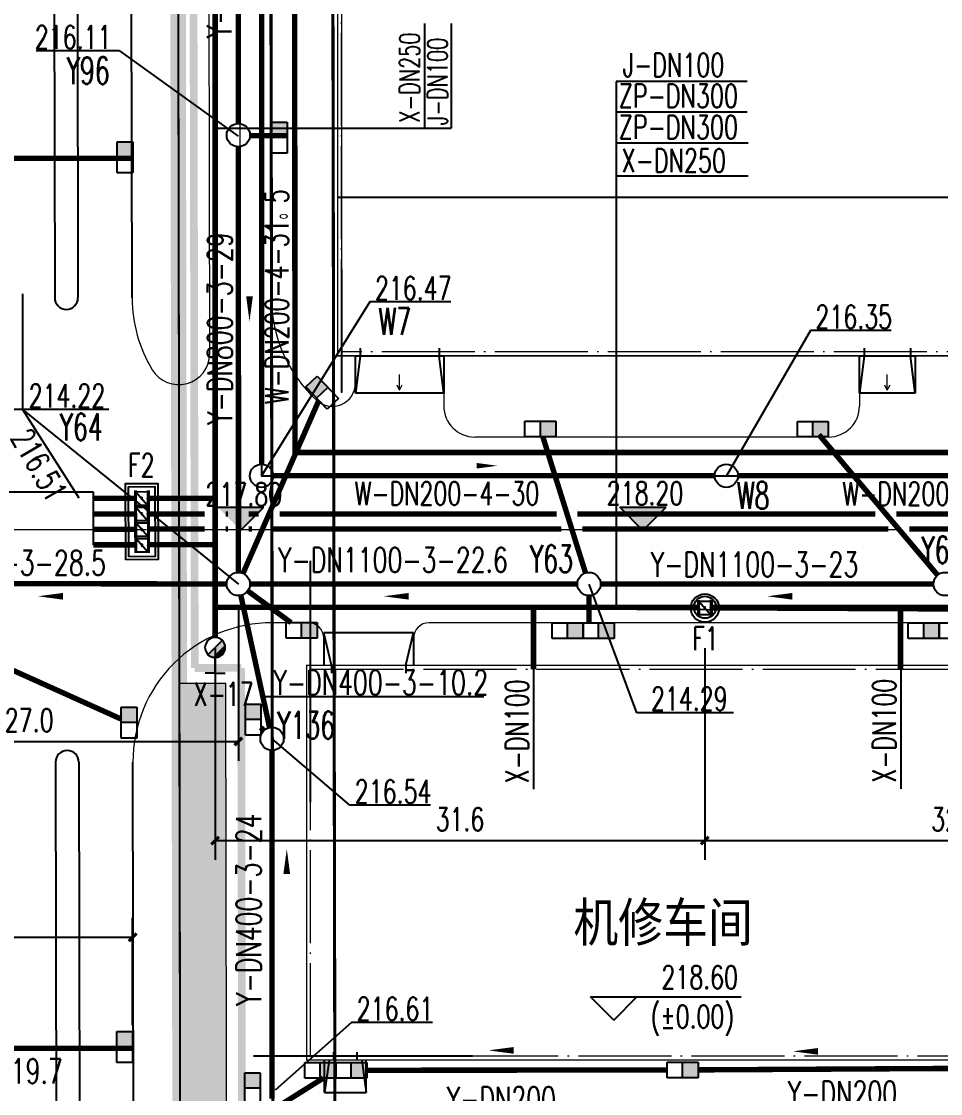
# Model space of a CAD drawing. Header units: metres. Extents: x 497246 to 997717, y 2998582 to 5998198.
# Drawn here: x 497551.8 to 497611.1, y 2999029.9 to 2999099.2 of the extents above; entities that cross this region are included whole.
import ezdxf
from ezdxf.enums import TextEntityAlignment as Align

# ---------------------------------------------------------------- set-up
doc = ezdxf.new("R2010")
doc.units = ezdxf.units.M
doc.header["$LTSCALE"] = 1000
for name, pattern in [('ACAD_ISO05W100', [34, 24, -3, 0.5, -3, 0.5, -3]), ('CENTER', [2, 1.25, -0.25, 0.25, -0.25]), ('DASH', [0.35, 0.25, -0.1]), ('DASHED', [19.05, 12.7, -6.35]), ('DOTE', [2.42, 2, -0.2, 0.02, -0.2]), ('PHANTOM2', [31.75, 15.875, -3.175, 3.175, -3.175, 3.175, -3.175]), ('ZQWS-轴网线', [4448, 2540, -636, 636, -636])]:
    doc.linetypes.add(name, pattern=pattern)
doc.layers.get('0').update_dxf_attribs({"linetype": 'CONTINUOUS'})
doc.layers.get('Defpoints').update_dxf_attribs({"linetype": 'CONTINUOUS'})
for name, color, linetype in [('00侧分带', 3, 'CONTINUOUS'), ('DIM_ELEV', 3, 'CONTINUOUS'), ('DOTE', 1, 'CENTER'), ('EQUIP_消火栓', 7, 'CONTINUOUS'), ('PIPE-喷淋', 6, 'CONTINUOUS'), ('PIPE-污水', 2, 'CONTINUOUS'), ('PIPE-消防', 1, 'CONTINUOUS'), ('PIPE-给水', 3, 'CONTINUOUS'), ('PIPE-雨水', 4, 'CONTINUOUS'), ('PUB_TEXT', 7, 'CONTINUOUS'), ('RD-侧石线', 5, 'CONTINUOUS'), ('RD-红线', 7, 'CONTINUOUS'), ('TEXT_污水', 7, 'CONTINUOUS'), ('TEXT_雨水', 7, 'CONTINUOUS'), ('TWT_DIM', 3, 'CONTINUOUS'), ('TWT_雨水口', 4, 'CONTINUOUS'), ('VALVE_喷淋', 7, 'CONTINUOUS'), ('VALVE_消防', 40, 'CONTINUOUS'), ('WELL_污水', 2, 'CONTINUOUS'), ('WELL_雨水', 4, 'CONTINUOUS'), ('围墙', 6, 'FENCELINE2'), ('图例层', 7, 'CONTINUOUS'), ('建筑', 7, 'CONTINUOUS'), ('建筑门坡散水', 9, 'CONTINUOUS'), ('挡墙护坡', 5, 'CONTINUOUS'), ('文字', 255, 'CONTINUOUS'), ('污水标注', 211, 'CONTINUOUS'), ('用地边界', 7, 'CONTINUOUS'), ('红线', 1, 'PHANTOM2'), ('雨水标注', 100, 'CONTINUOUS')]:
    doc.layers.add(name, color=color, linetype=linetype)
for name, color, linetype, lineweight in [('常规模型', 2, 'CONTINUOUS', 18), ('道路', 4, 'CONTINUOUS', 15), ('道路中线', 1, 'DOTE', 13)]:
    doc.layers.add(name, color=color, linetype=linetype, lineweight=lineweight)
doc.layers.add('建筑轴线', color=1, linetype='DOTE', lineweight=15, plot=False)
doc.styles.add('_TCH_DIM', font='SIMPLEX', dxfattribs={"bigfont": 'GBCBIG'})
doc.styles.add('_TCH_DIM_T3', font='SIMPLEX', dxfattribs={"width": 0.705882, "bigfont": 'GBCBIG'})
doc.styles.add('_TWT_WELL', font='SIMPLEX', dxfattribs={"width": 0.8, "height": 3.5, "bigfont": 'HZTXT'})
doc.styles.add('HZTXT', font='txt', dxfattribs={"width": 0.7, "bigfont": 'HZTXT'})
doc.styles.get("Standard").update_dxf_attribs({"font": 'rs.shx', "bigfont": 'hztxt.shx'})
doc.styles.add('TG_LINETYPE', font='SIMPLEX', dxfattribs={"width": 0.8, "height": 3, "bigfont": 'HZTXT'})
doc.styles.add('亨利项目总图布置_2022_8_8_t3--03$0$亨利项目总图布置_2022_8_8_t3--02$0$CEC', font='ARIALN.TTF')
doc.linetypes.add('FENCELINE2', pattern='A,6.35,-2.54,[132,ltypeshp.shx,S=2.54,R=0,X=-2.54,Y=0],-2.54,25.4', length=36.83)
doc.linetypes.add('TG_J', pattern='A,2,-0.3,["J",TG_LINETYPE,S=0.1,R=0,X=-0.23,Y=-0.15],0', length=2.3)
doc.linetypes.add('TG_W', pattern='A,2,-0.3,["W",TG_LINETYPE,S=0.1,R=0,X=-0.23,Y=-0.15],0', length=2.3)
doc.linetypes.add('TG_X', pattern='A,3,-0.3,["X",TG_LINETYPE,S=0.1,R=0,X=-0.23,Y=-0.15],0', length=3.3)
doc.linetypes.add('TG_Y', pattern='A,2,-0.3,["Y",TG_LINETYPE,S=0.1,R=0,X=-0.23,Y=-0.15],0', length=2.3)
doc.linetypes.add('TG_ZP', pattern='A,3,-0.6,["ZP",TG_LINETYPE,S=0.1,R=0,X=-0.6,Y=-0.2],0', length=3.6)
doc.dimstyles.new('_TWT_ARCH&&1', dxfattribs={"dimtxt": 1.4875, "dimasz": 0.5, "dimexe": 1.25, "dimexo": 1.5, "dimgap": 0.63125, "dimtad": 1, "dimdec": 1, "dimzin": 0, "dimdsep": 46, "dimtxsty": '_TCH_DIM_T3', "dimblk": 'ARCHTICK', "dimcen": 0.09, "dimclrt": 7, "dimazin": 2, "dimtfac": 1, "dimtdec": 1, "dimtix": 1, "dimtmove": 2, "dimatfit": 3, "dimfxl": 1, "dimtolj": 1, "dimtzin": 0, "dimarcsym": 0})

# ---------------------------------------------------------------- blocks, each defined once
blk = doc.blocks.new('入门坡道 - 入门坡道-4732891-0_000平面图_118')
at = {"layer": '常规模型', "lineweight": 18}
for p, q in [((-1847, -2269), (-1847, 131)), ((-1847, 131), (-1547, 131)), ((-1547, 131), (-1847, -2269)), ((-1547, 131), (1453, 131)), ((1453, 131), (1753, 131)), ((1753, -2269), (1453, 131)), ((1753, 131), (1753, -2269)), ((1753, -2269), (-1847, -2269))]:
    blk.add_line(p, q, dxfattribs=at)
blk = doc.blocks.new('入门坡道 - 入门坡道 - 200-3_118')
at = {"layer": '常规模型'}
for q in [(-47, -1069), (-214, -1741), (127, -1728)]:
    blk.add_line((-47, -2069), q, dxfattribs=at)
blk.add_blockref('入门坡道 - 入门坡道-4732891-0_000平面图_118', (0, 0), dxfattribs=at)
blk = doc.blocks.new('入门坡道 - 入门坡道-4591076-0_000平面图_118')
at = {"layer": '常规模型', "lineweight": 18}
for p, q in [((-2897, -2269), (-2897, 131)), ((-2897, 131), (-2597, 131)), ((-2597, 131), (-2897, -2269)), ((-2597, 131), (2503, 131)), ((2503, 131), (2803, 131)), ((2803, -2269), (2503, 131)), ((2803, 131), (2803, -2269)), ((2803, -2269), (-2897, -2269))]:
    blk.add_line(p, q, dxfattribs=at)
blk = doc.blocks.new('入门坡道 - 入门坡道 - 200-1_118')
at = {"layer": '常规模型'}
for q in [(-47, -1069), (-214, -1741), (127, -1728)]:
    blk.add_line((-47, -2069), q, dxfattribs=at)
blk.add_blockref('入门坡道 - 入门坡道-4591076-0_000平面图_118', (0, 0), dxfattribs=at)
blk = doc.blocks.new('$VALVE$00000316')
for p, q in [((-125, 72), (125, -72)), ((-125, 72), (-125, -72)), ((-125, 72), (125, 72)), ((125, 72), (125, -72)), ((-125, -72), (125, -72))]:
    blk.add_line(p, q)
at = {"const_width": 21.1}
blk.add_lwpolyline([(-11, 0, 1), (11, 0, 1)], format="xyb", close=True, dxfattribs=at)
for p in [(-125, 0), (125, 0)]:
    blk.add_point(p)
at = {"color": 7, "flags": 9}
for tag in ['XSIZE', 'YSIZE']:
    blk.add_attdef(tag, (0, 0), '', height=0.5, dxfattribs=at)
blk = doc.blocks.new('_ArchTick')
at = {"color": 0, "linetype": 'ByBlock', "const_width": 0.4}
blk.add_lwpolyline([(-0.5, -0.5), (0.5, 0.5)], dxfattribs=at)
blk = doc.blocks.new('*D279')
at = {"layer": 'Defpoints', "color": 0, "transparency": 16777216}
for p in [(497558.94, 2999040.01), (497524.92, 2999032.9), (497558.927, 2999032.837)]:
    blk.add_point(p, dxfattribs=at)
at = {"layer": 'TWT_DIM', "color": 0, "lineweight": -2, "transparency": 16777216}
for p, q in [((497524.923, 2999034.4), (497524.936, 2999041.322)), ((497558.93, 2999034.337), (497558.942, 2999041.26)), ((497524.933, 2999040.072), (497558.94, 2999040.01))]:
    blk.add_line(p, q, dxfattribs=at)
at = {"layer": 'TWT_DIM', "color": 0, "lineweight": -2, "transparency": 16777216, "xscale": 0.5, "yscale": 0.5, "zscale": 0.5}
for p, rotation in [((497524.933, 2999040.072), 179.8951502973487), ((497558.94, 2999040.01), 359.8951502973487)]:
    blk.add_blockref('_ArchTick', p, dxfattribs=dict(at, rotation=rotation))
at = {"layer": 'TWT_DIM', "color": 7, "transparency": 16777216, "insert": (497541.939, 2999041.416), "char_height": 1.4875, "attachment_point": 5, "rotation": 359.89515, "style": '_TCH_DIM_T3'}
blk.add_mtext('\\A1;34.0', dxfattribs=at)
blk = doc.blocks.new('*D464')
at = {"layer": 'Defpoints', "color": 0, "transparency": 16777216}
for p in [(497595.895, 2999060.198), (497628.284, 2999060.198), (497628.284, 2999046.262)]:
    blk.add_point(p, dxfattribs=at)
at = {"layer": 'TWT_DIM', "color": 0, "lineweight": -2, "transparency": 16777216}
for p, q in [((497595.895, 2999058.698), (497595.895, 2999045.012)), ((497628.284, 2999058.698), (497628.284, 2999045.012)), ((497595.895, 2999046.262), (497628.284, 2999046.262))]:
    blk.add_line(p, q, dxfattribs=at)
at = {"layer": 'TWT_DIM', "color": 0, "lineweight": -2, "transparency": 16777216, "xscale": 0.5, "yscale": 0.5, "zscale": 0.5, "rotation": 180}
blk.add_blockref('_ArchTick', (497595.895, 2999046.262), dxfattribs=at)
at = {"layer": 'TWT_DIM', "color": 0, "lineweight": -2, "transparency": 16777216, "xscale": 0.5, "yscale": 0.5, "zscale": 0.5}
blk.add_blockref('_ArchTick', (497628.284, 2999046.262), dxfattribs=at)
at = {"layer": 'TWT_DIM', "color": 7, "transparency": 16777216, "insert": (497612.09, 2999047.637), "char_height": 1.4875, "attachment_point": 5, "style": '_TCH_DIM_T3'}
blk.add_mtext('\\A1;32.4', dxfattribs=at)
blk = doc.blocks.new('*D465')
at = {"layer": 'Defpoints', "color": 0, "transparency": 16777216}
for p in [(497564.27, 2999060.198), (497595.895, 2999060.198), (497595.895, 2999046.262)]:
    blk.add_point(p, dxfattribs=at)
at = {"layer": 'TWT_DIM', "color": 0, "lineweight": -2, "transparency": 16777216}
for p, q in [((497564.27, 2999058.698), (497564.27, 2999045.012)), ((497595.895, 2999058.698), (497595.895, 2999045.012)), ((497564.27, 2999046.262), (497595.895, 2999046.262))]:
    blk.add_line(p, q, dxfattribs=at)
at = {"layer": 'TWT_DIM', "color": 0, "lineweight": -2, "transparency": 16777216, "xscale": 0.5, "yscale": 0.5, "zscale": 0.5, "rotation": 180}
blk.add_blockref('_ArchTick', (497564.27, 2999046.262), dxfattribs=at)
at = {"layer": 'TWT_DIM', "color": 0, "lineweight": -2, "transparency": 16777216, "xscale": 0.5, "yscale": 0.5, "zscale": 0.5}
blk.add_blockref('_ArchTick', (497595.895, 2999046.262), dxfattribs=at)
at = {"layer": 'TWT_DIM', "color": 7, "transparency": 16777216, "insert": (497580.083, 2999047.637), "char_height": 1.4875, "attachment_point": 5, "style": '_TCH_DIM_T3'}
blk.add_mtext('\\A1;31.6', dxfattribs=at)
blk = doc.blocks.new('*D500')
at = {"layer": 'Defpoints', "color": 0, "transparency": 16777216}
for p in [(497538.743, 2999062.878), (497565.77, 2999062.878), (497565.77, 2999052.664)]:
    blk.add_point(p, dxfattribs=at)
at = {"layer": 'TWT_DIM', "color": 0, "lineweight": -2, "transparency": 16777216}
for p, q in [((497538.743, 2999061.378), (497538.743, 2999051.414)), ((497565.77, 2999061.378), (497565.77, 2999051.414)), ((497538.743, 2999052.664), (497565.77, 2999052.664))]:
    blk.add_line(p, q, dxfattribs=at)
at = {"layer": 'TWT_DIM', "color": 0, "lineweight": -2, "transparency": 16777216, "xscale": 0.5, "yscale": 0.5, "zscale": 0.5, "rotation": 180}
blk.add_blockref('_ArchTick', (497538.743, 2999052.664), dxfattribs=at)
at = {"layer": 'TWT_DIM', "color": 0, "lineweight": -2, "transparency": 16777216, "xscale": 0.5, "yscale": 0.5, "zscale": 0.5}
blk.add_blockref('_ArchTick', (497565.77, 2999052.664), dxfattribs=at)
at = {"layer": 'TWT_DIM', "color": 7, "transparency": 16777216, "insert": (497552.257, 2999054.039), "char_height": 1.4875, "attachment_point": 5, "style": '_TCH_DIM_T3'}
blk.add_mtext('\\A1;27.0', dxfattribs=at)
blk = doc.blocks.new('$TwtSys$00000187')
blk.add_circle((0, 0), 0.5)
blk = doc.blocks.new('$TwtSys$00000424')
for p, q in [((-500, 250), (500, 250)), ((-500, -250), (-500, 250)), ((0, -250), (0, 250)), ((500, 250), (500, -250)), ((500, -250), (-500, -250))]:
    blk.add_line(p, q)
blk.add_solid([(0, 250), (500, 250), (0, -250), (500, -250)])
blk = doc.blocks.new('$TwtSys$00000385')
for p, q in [((0, 331), (-130, 331)), ((0, 331), (0, 131)), ((0, 331), (130, 331)), ((92, 92), (-92, -92))]:
    blk.add_line(p, q)
for start, end in [(135, 315), (315, 135)]:
    blk.add_arc((0, 0), 131, start, end)
at = {"color": 0}
for points in [[(-34, 127), (-127, 34), (34, 127), (-127, -34)], [(-93, 93), (-93, 93), (-34, 127), (-127, 34)], [(34, 127), (-127, -34), (93, 93), (-93, -93)]]:
    blk.add_solid(points, dxfattribs=at)
blk = doc.blocks.new('$TwtSys$00000425')
for p, q in [((-1000, -250), (-1000, 250)), ((-1000, 250), (0, 250)), ((-500, -250), (-500, 250)), ((0, 250), (1000, 250)), ((0, 250), (0, -250)), ((0, -250), (0, 250)), ((500, -250), (500, 250)), ((1000, 250), (1000, -250)), ((0, -250), (-1000, -250)), ((1000, -250), (0, -250))]:
    blk.add_line(p, q)
for points in [[(-500, 250), (0, 250), (-500, -250), (0, -250)], [(500, 250), (1000, 250), (500, -250), (1000, -250)]]:
    blk.add_solid(points)

msp = doc.modelspace()

# ---------------------------------------------------------------- hatches: boundary and pattern name
at = {"layer": 'DIM_ELEV'}
for points in [[(497565.923, 2999066.312), (497564.423, 2999067.812), (497567.423, 2999067.812)], [(497591.903, 2999066.3), (497590.403, 2999067.8), (497593.403, 2999067.8)]]:
    msp.add_hatch(color=0, dxfattribs=at).paths.add_polyline_path(points)
at = {"layer": 'PIPE-给水', "linetype": 'TG_J'}
for points in [[(497569.428, 2999071.333), (497569.253, 2999071.333), (497569.253, 2999071.158)], [(497569.428, 2999071.333), (497569.428, 2999071.158), (497569.253, 2999071.158)]]:
    msp.add_hatch(color=80, dxfattribs=at).paths.add_polyline_path(points)
at = {"layer": '挡墙护坡', "linetype": 'Continuous'}
h = msp.add_hatch(dxfattribs=at)
h.set_pattern_fill('ANSI33', color=256, style=0)
h.set_pattern_definition([(45, (-861.717, 0), (-2.2450640303, 2.2450640303), []), (45, (-859.472, 0), (-2.2450640303, 2.2450640303), [1.5875, -0.79375])])
edge = h.paths.add_edge_path()
edge.add_line((497928.516, 2998901.333), (497928.516, 2998904.333))
edge.add_line((497928.516, 2998904.333), (497677.906, 2998904.333))
edge.add_line((497677.906, 2998904.333), (497652.906, 2998907.833))
edge.add_line((497652.906, 2998907.833), (497585.758, 2998907.833))
edge.add_line((497585.758, 2998907.833), (497584.114, 2998907.908))
edge.add_line((497584.114, 2998907.908), (497583.086, 2998908.033))
edge.add_arc((497585.689, 2998924.833), 17, 179.99144, 261.19191, ccw=False)
edge.add_line((497568.689, 2998924.835), (497568.608, 2998970.517))
edge.add_line((497568.608, 2998970.517), (497565.063, 2998995.51))
edge.add_line((497565.063, 2998995.51), (497564.955, 2999056.413))
edge.add_line((497564.955, 2999056.413), (497561.955, 2999056.408))
edge.add_line((497561.955, 2999056.408), (497562.064, 2998995.296))
edge.add_line((497562.064, 2998995.296), (497565.608, 2998970.302))
edge.add_line((497565.608, 2998970.302), (497565.689, 2998924.833))
edge.add_arc((497585.689, 2998924.833), 20, 180.00007, 261.33693)
edge.add_line((497582.677, 2998905.061), (497583.864, 2998904.916))
edge.add_line((497583.864, 2998904.916), (497585.689, 2998904.833))
edge.add_line((497585.689, 2998904.833), (497652.697, 2998904.833))
edge.add_line((497652.697, 2998904.833), (497677.697, 2998901.333))
edge.add_line((497677.697, 2998901.333), (497928.516, 2998901.333))

# ---------------------------------------------------------------- linework, layer by layer
at = {"color": 0}
msp.add_line((497572.434, 2999083.16), (497572.434, 2999075.226), dxfattribs=at)
at = {"color": 0, "ltscale": 10}
for p, q in [((497570.434, 2999048.734), (497570.434, 2999064.334)), ((497581.629, 2999055.556), (497567.439, 2999055.556)), ((497580.891, 2999032.333), (497566.751, 2999032.333))]:
    msp.add_line(p, q, dxfattribs=at)
at = {"layer": '00侧分带', "ltscale": 100}
for p, q in [((497553.765, 2999162.654), (497553.91, 2999081.333)), ((497555.265, 2999162.657), (497555.41, 2999081.333)), ((497553.964, 2999051.333), (497554.064, 2998995.282)), ((497555.464, 2999051.333), (497555.564, 2998995.284))]:
    msp.add_line(p, q, dxfattribs=at)
for centre, start, end in [((497554.66, 2999081.333), 180, 360), ((497554.714, 2999051.333), 0, 180)]:
    msp.add_arc(centre, 0.75, start, end, dxfattribs=at)
at = {"layer": 'DIM_ELEV', "color": 0}
for p, q in [((497564.423, 2999067.812), (497567.423, 2999067.812)), ((497565.923, 2999066.312), (497567.423, 2999067.812)), ((497591.903, 2999066.3), (497590.403, 2999067.8)), ((497590.403, 2999067.8), (497593.403, 2999067.8)), ((497591.903, 2999066.3), (497593.403, 2999067.8))]:
    msp.add_line(p, q, dxfattribs=at)
at = {"layer": 'DOTE', "linetype": 'ZQWS-轴网线', "lineweight": 5}
msp.add_line((497572.434, 2999114.392), (497572.434, 2999075.192), dxfattribs=at)
at = {"layer": 'PIPE-喷淋', "color": 0, "linetype": 'TG_ZP', "ltscale": 0.003, "const_width": 0.35}
for points in [[(497556.405, 2999067.367), (497559.085, 2999067.366)], [(497559.985, 2999067.365), (497563.595, 2999067.365)], [(497564.945, 2999067.365), (497565.095, 2999067.365)], [(497566.445, 2999067.365), (497567.079, 2999067.365)], [(497568.429, 2999067.365), (497586.322, 2999067.365)], [(497587.672, 2999067.365), (497606.916, 2999067.365)], [(497608.266, 2999067.365), (497614.969, 2999067.365)], [(497556.404, 2999066.367), (497559.091, 2999066.366)], [(497559.991, 2999066.384), (497563.595, 2999066.384)], [(497564.945, 2999066.384), (497565.095, 2999066.384)], [(497566.445, 2999066.384), (497566.649, 2999066.384)], [(497567.999, 2999066.384), (497586.63, 2999066.384)], [(497587.98, 2999066.384), (497607.746, 2999066.384)], [(497609.096, 2999066.384), (497614.052, 2999066.384)]]:
    msp.add_lwpolyline(points, dxfattribs=at)
at = {"layer": 'PIPE-污水', "color": 0, "linetype": 'TG_W', "ltscale": 2.5, "const_width": 0.35}
msp.add_lwpolyline([(497567.27, 2999070.583), (497567.27, 2999100.583)], dxfattribs=at)
at = {"layer": 'PIPE-污水', "color": 0, "linetype": 'TG_W', "ltscale": 0.005, "const_width": 0.35}
for points in [[(497568.02, 2999069.833), (497596.536, 2999069.833)], [(497598.036, 2999069.833), (497626.036, 2999069.833)]]:
    msp.add_lwpolyline(points, dxfattribs=at)
at = {"layer": 'PIPE-消防', "color": 70, "linetype": 'ByBlock'}
for p, q in [((497590.178, 2999095.3), (497590.178, 2999061.312)), ((497598.636, 2999095.3), (497590.178, 2999095.3)), ((497598.636, 2999093.314), (497590.178, 2999093.314)), ((497564.27, 2999092.285), (497579.514, 2999092.285)), ((497556.41, 2999068.763), (497511.341, 2999068.763))]:
    msp.add_line(p, q, dxfattribs=at)
at = {"layer": 'PIPE-消防', "color": 70, "linetype": 'TG_X', "ltscale": 700}
for p, q in [((497584.83, 2999057.424), (497584.83, 2999049.573)), ((497608.546, 2999057.462), (497608.546, 2999049.611))]:
    msp.add_line(p, q, dxfattribs=at)
at = {"layer": 'PIPE-消防', "linetype": 'TG_X', "ltscale": 0.005, "const_width": 0.35}
for points in [[(497564.27, 2999068.365), (497564.27, 2999169.833)], [(497556.399, 2999068.367), (497559.079, 2999068.366)], [(497559.979, 2999068.365), (497564.27, 2999068.365)], [(497564.27, 2999065.384), (497564.27, 2999068.365)], [(497556.41, 2999065.367), (497559.096, 2999065.366)], [(497559.997, 2999065.384), (497564.27, 2999065.384)], [(497564.27, 2999061.335), (497564.27, 2999065.384)], [(497564.27, 2999059.389), (497564.27, 2999061.335)]]:
    msp.add_lwpolyline(points, dxfattribs=at)
at = {"layer": 'PIPE-消防', "linetype": 'TG_X', "ltscale": 0.004, "const_width": 0.35}
for points in [[(497564.27, 2999061.335), (497584.834, 2999061.329)], [(497584.834, 2999057.333), (497584.834, 2999061.329)], [(497584.834, 2999061.329), (497595.445, 2999061.326)], [(497596.345, 2999061.326), (497608.534, 2999061.323)], [(497608.534, 2999061.323), (497628.284, 2999061.317)], [(497608.534, 2999057.333), (497608.534, 2999061.323)]]:
    msp.add_lwpolyline(points, dxfattribs=at)
at = {"layer": 'PIPE-给水', "color": 70, "linetype": 'ByBlock'}
for p, q in [((497577.802, 2999099.054), (497577.802, 2999092.285)), ((497579.514, 2999099.054), (497579.514, 2999092.285)), ((497598.692, 2999091.329), (497590.178, 2999091.329)), ((497598.692, 2999089.182), (497590.178, 2999089.182))]:
    msp.add_line(p, q, dxfattribs=at)
at = {"layer": 'PIPE-给水', "color": 80, "linetype": 'TG_J', "ltscale": 0.004, "const_width": 0.35}
for points in [[(497569.428, 2999071.333), (497569.36, 2999170.833)], [(497569.428, 2999071.333), (497626.084, 2999071.333)]]:
    msp.add_lwpolyline(points, dxfattribs=at)
at = {"layer": 'PIPE-雨水', "color": 0, "linetype": 'TG_Y', "ltscale": 0.005, "const_width": 0.35}
for points in [[(497565.77, 2999092.583), (497565.781, 2999121.083)], [(497568.931, 2999091.797), (497566.519, 2999091.797)], [(497565.77, 2999063.587), (497565.77, 2999091.083)], [(497527.02, 2999090.333), (497558.894, 2999090.333)], [(497570.966, 2999074.698), (497566.071, 2999063.524)], [(497539.493, 2999062.877), (497565.02, 2999062.839)], [(497566.52, 2999062.837), (497587.667, 2999062.837)], [(497589.167, 2999062.837), (497610.667, 2999062.837)], [(497558.211, 2999054.108), (497539.427, 2999062.57)], [(497569.172, 2999060.34), (497566.375, 2999062.394)], [(497567.221, 2999053.569), (497567.416, 2999053.371)], [(497567.943, 2999052.087), (497567.943, 2999029.587)], [(497539.493, 2999032.837), (497558.997, 2999032.837)], [(497614.194, 2999031.553), (497595.458, 2999031.446)], [(497571.264, 2999030.92), (497568.579, 2999029.236)], [(497593.458, 2999031.439), (497574.061, 2999031.422)]]:
    msp.add_lwpolyline(points, dxfattribs=at)
at = {"layer": 'PIPE-雨水', "color": 70, "linetype": 'ByBlock'}
for points in [[(497566.495, 2999084.285, 0, 0, 0), (497566.489, 2999079.802, 0, 0.432, 0), (497566.491, 2999081.422, 0, 0, 0)], [(497557.304, 2999062.038, 0, 0, 0), (497552.821, 2999062.045, 0, 0.432, 0), (497554.441, 2999062.043, 0, 0, 0)], [(497579.638, 2999062.038, 0, 0, 0), (497575.155, 2999062.045, 0, 0.432, 0), (497576.775, 2999062.043, 0, 0, 0)], [(497604.412, 2999062.038, 0, 0, 0), (497599.929, 2999062.045, 0, 0.432, 0), (497601.549, 2999062.043, 0, 0, 0)], [(497568.891, 2999041.241, 0, 0, 0), (497568.898, 2999045.724, 0, 0.432, 0), (497568.895, 2999044.104, 0, 0, 0)], [(497586.408, 2999032.701, 0, 0, 0), (497581.925, 2999032.708, 0, 0.432, 0), (497583.545, 2999032.705, 0, 0, 0)], [(497606.073, 2999032.639, 0, 0, 0), (497601.59, 2999032.645, 0, 0.432, 0), (497603.21, 2999032.643, 0, 0, 0)]]:
    msp.add_lwpolyline(points, format="xyseb", dxfattribs=at)
at = {"layer": 'PIPE-雨水', "color": 0, "linetype": 'TG_Y', "ltscale": 0.004, "const_width": 0.35}
msp.add_lwpolyline([(497610.933, 2999063.41), (497603.264, 2999072.487)], dxfattribs=at)
at = {"layer": 'PIPE-雨水', "color": 0, "linetype": 'TG_Y', "ltscale": 0.0025, "const_width": 0.35}
for points in [[(497588.193, 2999063.553), (497585.432, 2999072.356)], [(497565.929, 2999062.105), (497567.784, 2999053.57)]]:
    msp.add_lwpolyline(points, dxfattribs=at)
at = {"layer": 'PIPE-雨水', "color": 0, "linetype": 'TG_W', "ltscale": 2.5, "const_width": 0.35}
msp.add_lwpolyline([(497588.417, 2999060.337), (497588.417, 2999062.087)], dxfattribs=at)
at = {"layer": 'RD-侧石线', "color": 5, "ltscale": 0.1}
for p, q in [((497558.91, 2999081.317), (497558.839, 2999121.333)), ((497559.064, 2998995.291), (497558.964, 2999051.321))]:
    msp.add_line(p, q, dxfattribs=at)
at = {"layer": 'RD-红线', "ltscale": 0.1}
for points in [[(497559.218, 2999232.918, -0.017235), (497561.765, 2999162.668), (497561.924, 2999073.92)], [(497559.218, 2999232.918, -0.017235), (497561.765, 2999162.668), (497562.064, 2998995.296), (497565.608, 2998970.302), (497565.689, 2998924.833, 0.37059), (497582.677, 2998905.061)], [(497561.934, 2999067.92), (497562.064, 2998995.296), (497565.608, 2998970.302), (497565.689, 2998924.833, 0.37059), (497582.677, 2998905.061)]]:
    msp.add_lwpolyline(points, format="xyb", dxfattribs=at)
at = {"layer": 'VALVE_喷淋', "linetype": 'Continuous'}
for p, q in [((497559.077, 2999068.869), (497559.081, 2999067.869)), ((497559.152, 2999068.869), (497559.156, 2999067.869)), ((497559.902, 2999068.872), (497559.906, 2999067.872)), ((497559.978, 2999068.872), (497559.981, 2999067.872)), ((497559.083, 2999067.869), (497559.086, 2999066.869)), ((497559.158, 2999067.869), (497559.162, 2999066.869)), ((497559.908, 2999067.872), (497559.912, 2999066.872)), ((497559.983, 2999067.872), (497559.987, 2999066.872)), ((497559.089, 2999066.85), (497559.092, 2999065.85)), ((497559.164, 2999066.851), (497559.167, 2999065.851)), ((497559.914, 2999066.853), (497559.917, 2999065.853)), ((497559.989, 2999066.853), (497559.993, 2999065.853)), ((497559.095, 2999065.85), (497559.098, 2999064.85)), ((497559.17, 2999065.851), (497559.173, 2999064.851)), ((497559.92, 2999065.853), (497559.923, 2999064.853)), ((497559.995, 2999065.853), (497559.998, 2999064.853)), ((497595.442, 2999061.802), (497595.448, 2999060.802)), ((497595.442, 2999061.802), (497595.448, 2999060.802)), ((497595.517, 2999061.802), (497595.523, 2999060.802)), ((497595.517, 2999061.802), (497595.523, 2999060.802)), ((497596.267, 2999061.807), (497596.273, 2999060.807)), ((497596.267, 2999061.807), (497596.273, 2999060.807)), ((497596.342, 2999061.807), (497596.348, 2999060.807)), ((497596.342, 2999061.807), (497596.348, 2999060.807))]:
    msp.add_line(p, q, dxfattribs=at)
for centre, radius in [((497595.905, 2999061.281), 0.913), ((497595.905, 2999061.281), 0.913), ((497595.907, 2999061.338), 0.713), ((497595.907, 2999061.338), 0.713)]:
    msp.add_circle(centre, radius, dxfattribs=at)
at = {"layer": 'VALVE_消防', "linetype": 'Continuous'}
for points in [[(497558.494, 2999064.401), (497558.474, 2999069.32), (497560.572, 2999069.329), (497560.592, 2999064.41)], [(497558.693, 2999064.602), (497558.675, 2999069.121), (497560.373, 2999069.128), (497560.391, 2999064.609)]]:
    msp.add_lwpolyline(points, close=True, dxfattribs=at)
at = {"layer": 'WELL_雨水', "color": 3, "ltscale": 10}
msp.add_line((497556.41, 2999065.367), (497556.41, 2999068.763), dxfattribs=at)
at = {"layer": 'WELL_雨水', "color": 6, "ltscale": 10, "flags": 128}
for points in [[(497564.27, 2999061.335), (497986.415, 2999059.337), (497986.934, 2999059.337), (497982.038, 2999129.004), (497976.444, 2999158.685), (497973.518, 2999200.333), (497969.863, 2999252.333), (497576.621, 2999252.333), (497562.006, 2999236.645), (497563.368, 2999213.333), (497564.27, 2999197.881), (497564.27, 2999061.335)], [(497612.034, 2999206.033), (497567.27, 2999206.033), (497567.27, 2999069.833), (497683.286, 2999069.833)]]:
    msp.add_lwpolyline(points, dxfattribs=at)
at = {"layer": '围墙', "ltscale": 0.3, "const_width": 0.5, "flags": 128}
for points in [[(497562.953, 2999057.41), (497562.765, 2999162.67)], [(497562.953, 2999057.41), (497562.951, 2999058.812)], [(497562.955, 2999057.41), (497565.955, 2999057.415)]]:
    msp.add_lwpolyline(points, dxfattribs=at)
msp.add_lwpolyline([(497929.516, 2998905.333), (497677.976, 2998905.333), (497652.976, 2998908.833), (497585.781, 2998908.833), (497584.198, 2998908.905), (497583.224, 2998909.024, -0.369647), (497569.689, 2998924.836), (497569.608, 2998970.588), (497566.063, 2998995.582), (497565.953, 2999057.415)], format="xyb", dxfattribs=at)
at = {"layer": '图例层', "color": 1, "linetype": 'DASHED', "ltscale": 0.5, "const_width": 0.2}
msp.add_lwpolyline([(497565.477, 2999229.367, -0.016263), (497567.765, 2999162.679), (497568.063, 2998995.725), (497571.608, 2998970.731), (497571.68, 2998930.136)], format="xyb", dxfattribs=at)
at = {"layer": '图例层', "color": 11, "linetype": 'DASH', "ltscale": 20, "const_width": 0.2, "flags": 128}
msp.add_lwpolyline([(497569.492, 2999229.276, -0.016176), (497571.765, 2999162.686), (497572.063, 2998996.01), (497575.607, 2998971.017), (497575.68, 2998930.084)], format="xyb", dxfattribs=at)
at = {"layer": '建筑'}
msp.add_line((497572.184, 2999087.833), (497785.684, 2999087.833), dxfattribs=at)
at = {"layer": '建筑', "linetype": 'Continuous', "const_width": 0.1}
for points in [[(497785.684, 2999077.583), (497572.184, 2999077.583), (497572.184, 2999113.583), (497785.684, 2999113.583)], [(497570.184, 2999057.583), (497623.184, 2999057.583), (497623.184, 2999032.083), (497570.184, 2999032.083)]]:
    msp.add_lwpolyline(points, close=True, dxfattribs=at)
at = {"layer": '建筑轴线', "ltscale": 0.003}
for points in [[(497572.434, 2999113.333), (497785.434, 2999113.333), (497785.434, 2999077.833), (497572.434, 2999077.833)], [(497622.934, 2999032.333), (497570.434, 2999032.333), (497570.434, 2999057.333), (497622.934, 2999057.333)]]:
    msp.add_lwpolyline(points, close=True, dxfattribs=at)
at = {"layer": '建筑门坡散水', "linetype": 'Continuous'}
for p, q in [((497573.334, 2999075.163), (497573.334, 2999077.563)), ((497573.634, 2999077.563), (497573.334, 2999075.163)), ((497573.634, 2999078.083), (497573.634, 2999077.583)), ((497578.734, 2999078.083), (497578.734, 2999077.583)), ((497579.034, 2999075.163), (497578.734, 2999077.563)), ((497579.034, 2999077.563), (497579.034, 2999075.163)), ((497605.884, 2999075.163), (497605.884, 2999077.563)), ((497606.184, 2999077.563), (497605.884, 2999075.163)), ((497606.184, 2999078.083), (497606.184, 2999077.583)), ((497609.184, 2999078.083), (497609.184, 2999077.583)), ((497609.484, 2999075.163), (497609.184, 2999077.563)), ((497609.484, 2999077.563), (497609.484, 2999075.163)), ((497579.034, 2999075.163), (497573.334, 2999075.163)), ((497609.484, 2999075.163), (497605.884, 2999075.163)), ((497577.084, 2999059.683), (497571.284, 2999059.683)), ((497571.784, 2999057.583), (497571.284, 2999059.683)), ((497571.284, 2999059.683), (497571.284, 2999057.583)), ((497576.584, 2999057.583), (497577.084, 2999059.683)), ((497577.084, 2999059.683), (497577.084, 2999057.583)), ((497571.784, 2999057.583), (497571.784, 2999057.083)), ((497576.584, 2999057.583), (497576.584, 2999057.083)), ((497571.934, 2999032.083), (497571.934, 2999032.583)), ((497573.434, 2999032.083), (497573.434, 2999032.583)), ((497571.334, 2999029.983), (497571.334, 2999032.083)), ((497571.634, 2999032.083), (497571.334, 2999029.983)), ((497573.734, 2999032.083), (497574.034, 2999029.983)), ((497574.034, 2999029.983), (497574.034, 2999032.083)), ((497571.334, 2999029.983), (497574.034, 2999029.983))]:
    msp.add_line(p, q, dxfattribs=at)
at = {"layer": '挡墙护坡', "lineweight": 0, "ltscale": 0.2}
msp.add_lwpolyline([(497928.516, 2998901.333), (497928.516, 2998904.333), (497677.906, 2998904.333), (497652.906, 2998907.833), (497585.758, 2998907.833), (497584.114, 2998907.908), (497583.086, 2998908.033, -0.369914), (497568.689, 2998924.835), (497568.608, 2998970.517), (497565.063, 2998995.51), (497564.955, 2999056.413), (497561.955, 2999056.408), (497562.064, 2998995.296), (497565.608, 2998970.302), (497565.689, 2998924.833, 0.37059), (497582.677, 2998905.061), (497583.864, 2998904.916), (497585.689, 2998904.833), (497652.697, 2998904.833), (497677.697, 2998901.333)], format="xyb", close=True, dxfattribs=at)
at = {"layer": '文字', "color": 0}
for p, q in [((497590.014, 2999034.66), (497588.514, 2999036.16)), ((497588.514, 2999036.16), (497598.242, 2999036.16)), ((497590.014, 2999034.66), (497591.514, 2999036.16))]:
    msp.add_line(p, q, dxfattribs=at)
at = {"layer": '污水标注', "color": 201, "linetype": 'Continuous', "ltscale": 500}
for p, q in [((497574.259, 2999081.062), (497567.27, 2999069.833)), ((497579.484, 2999081.062), (497574.259, 2999081.062)), ((497602.712, 2999079.208), (497597.286, 2999069.833)), ((497607.937, 2999079.208), (497602.712, 2999079.208))]:
    msp.add_line(p, q, dxfattribs=at)
msp.add_lwpolyline([(497578.771, 2999070.481, 0, 0, 0), (497582.506, 2999070.476, 0, 0.36, 0), (497581.156, 2999070.478, 0, 0, 0)], format="xyseb", dxfattribs=at)
at = {"layer": '用地边界', "color": 0}
msp.add_lwpolyline([(498074.583, 2999254.333), (497579.168, 2999254.333, 0.414214), (497559.168, 2999234.333), (497559.218, 2999232.918, -0.017235), (497561.765, 2999162.668), (497562.064, 2998995.296), (497565.608, 2998970.302), (497565.689, 2998924.833, 0.37059), (497582.677, 2998905.061), (497583.864, 2998904.916), (497585.689, 2998904.833), (497652.697, 2998904.833), (497677.697, 2998901.333), (498034.802, 2998901.333)], format="xyb", dxfattribs=at)
at = {"layer": '红线', "color": 1, "linetype": 'ACAD_ISO05W100', "flags": 128}
for const_width in [1, 1, 1, 1, 0.7, 0.7, 0.7, 0.7]:
    msp.add_lwpolyline([(497971.728, 2999254.333), (497978.431, 2999158.941), (497984.025, 2999129.26), (497991.442, 2999023.723), (497990.053, 2998993.552), (497996.533, 2998901.333), (497677.697, 2998901.333), (497652.697, 2998904.833), (497585.689, 2998904.833), (497583.864, 2998904.916), (497582.677, 2998905.061, -0.37059), (497565.689, 2998924.833), (497565.608, 2998970.302), (497562.064, 2998995.296), (497561.765, 2999162.668, 0.017235), (497559.218, 2999232.918), (497559.168, 2999234.333, -0.414214), (497579.168, 2999254.333), (497971.728, 2999254.333)], format="xyb", close=True, dxfattribs=dict(at, const_width=const_width))
at = {"layer": '道路', "linetype": 'ByBlock', "lineweight": 0, "ltscale": 0.2}
for p, q in [((497563.917, 2999077.72), (497563.76, 2999165.897)), ((497563.917, 2999077.72), (497563.76, 2999165.897)), ((497561.768, 2999161.398), (497561.934, 2999067.92)), ((497561.768, 2999161.398), (497561.934, 2999067.92)), ((497567.91, 2999081.317), (497567.859, 2999110.317)), ((497567.91, 2999081.317), (497567.859, 2999110.317)), ((497569.41, 2999081.319), (497569.359, 2999110.319)), ((497573.334, 2999077.583), (497573.334, 2999075.812)), ((497579.034, 2999077.583), (497579.034, 2999074.333)), ((497605.884, 2999077.583), (497605.884, 2999074.333)), ((497603.884, 2999072.333), (497581.034, 2999072.333)), ((497570.284, 2999060.333), (497567.91, 2999060.333)), ((497615.284, 2999060.333), (497578.084, 2999060.333)), ((497571.284, 2999059.333), (497571.284, 2999057.583)), ((497577.084, 2999059.333), (497577.084, 2999057.583))]:
    msp.add_line(p, q, dxfattribs=at)
for centre, radius, start, end in [((497567.91, 2999081.333), 9, 180.10213, 211.10485), ((497567.91, 2999081.333), 9, 180.10213, 211.10485), ((497576.91, 2999081.333), 9, 180.10213, 227.40471), ((497561.917, 2999077.716), 2, 211.10485, 0.10213), ((497561.917, 2999077.716), 2, 211.10485, 0.10213), ((497571.834, 2999075.812), 1.5, 227.40471, 0), ((497581.034, 2999074.333), 2, 180, 270), ((497603.884, 2999074.333), 2, 270, 0), ((497567.964, 2999051.337), 9, 90, 180.10213), ((497570.284, 2999059.333), 1, 0, 90), ((497578.084, 2999059.333), 1, 90, 180)]:
    msp.add_arc(centre, radius, start, end, dxfattribs=at)
at = {"layer": '道路中线', "ltscale": 5}
msp.add_line((497565.937, 2999066.333), (497565.759, 2999166.333), dxfattribs=at)
at = {"layer": '道路中线', "ltscale": 0.005}
for p, q in [((497565.937, 2999066.333), (497565.759, 2999166.333)), ((497813.915, 2999066.333), (497541.937, 2999066.333))]:
    msp.add_line(p, q, dxfattribs=at)
at = {"layer": '雨水标注', "color": 70}
for p, q in [((497558.099, 2999097.28), (497552.717, 2999097.28)), ((497558.099, 2999097.28), (497565.768, 2999091.778)), ((497551.828, 2999081.591), (497551.828, 2999074.112)), ((497551.828, 2999074.112), (497546.446, 2999074.112)), ((497551.828, 2999074.112), (497565.77, 2999062.837)), ((497557.395, 2999074.112), (497551.828, 2999074.112)), ((497551.828, 2999074.112), (497555.465, 2999068.399)), ((497591.508, 2999054.518), (497588.417, 2999062.837)), ((497597.752, 2999054.518), (497591.508, 2999054.518)), ((497572.96, 2999048.546), (497567.943, 2999052.837)), ((497578.185, 2999048.546), (497572.96, 2999048.546)), ((497573.083, 2999034.5), (497568.149, 2999030.141)), ((497578.308, 2999034.5), (497573.083, 2999034.5))]:
    msp.add_line(p, q, dxfattribs=at)

# ---------------------------------------------------------------- block references
at = {"layer": 'EQUIP_消火栓', "xscale": 0.005, "yscale": 0.005, "zscale": 0.005, "rotation": 180}
msp.add_blockref('$TwtSys$00000385', (497564.27, 2999058.735), dxfattribs=at)
at = {"layer": 'TWT_雨水口', "xscale": 0.002, "yscale": 0.002, "zscale": 0.002}
for p, rotation in [((497568.427, 2999091.676), 90), ((497558.444, 2999090.398), 90), ((497571.183, 2999075.195), 133.5812265707146), ((497558.711, 2999053.882), 90), ((497566.721, 2999054.076), 90), ((497558.427, 2999032.925), 90), ((497566.68, 2999030.264), 90)]:
    msp.add_blockref('$TwtSys$00000424', p, dxfattribs=dict(at, rotation=rotation))
for name, p in [('$TwtSys$00000424', (497585.275, 2999072.856)), ('$TwtSys$00000424', (497602.873, 2999072.838)), ('$TwtSys$00000424', (497569.853, 2999059.84)), ('$TwtSys$00000425', (497588.035, 2999059.826)), ('$TwtSys$00000425', (497611.035, 2999059.826)), ('$TwtSys$00000425', (497572.061, 2999031.42)), ('$TwtSys$00000424', (497594.458, 2999031.44))]:
    msp.add_blockref(name, p, dxfattribs=at)
at = {"layer": 'VALVE_喷淋', "linetype": 'Continuous'}
for p, xscale, yscale, zscale, rotation in [((497559.529, 2999068.37), 0.00300418119039787, 0.006, 0.00300418119039787, 0.1921711441115849), ((497559.535, 2999067.37), 0.00300418119039787, 0.006, 0.00300418119039787, 0.1921711441115849), ((497559.541, 2999066.352), 0.003004181190397867, 0.006, 0.003004181190397867, 0.1921711401537556), ((497559.547, 2999065.352), 0.003004181190397867, 0.006, 0.003004181190397867, 0.1921711401537556), ((497595.895, 2999061.304), 0.003004181190397869, 0.006000000000000001, 0.003004181190397869, 0.3485437147968374), ((497595.895, 2999061.304), 0.003004181190397869, 0.006000000000000001, 0.003004181190397869, 0.3485437147968374)]:
    msp.add_blockref('$VALVE$00000316', p, dxfattribs=dict(at, xscale=xscale, yscale=yscale, zscale=zscale, rotation=rotation))
at = {"layer": 'WELL_污水', "xscale": 1.5, "yscale": 1.5, "zscale": 1.5}
for p in [(497567.27, 2999069.833), (497597.286, 2999069.833)]:
    msp.add_blockref('$TwtSys$00000187', p, dxfattribs=at)
at = {"layer": 'WELL_雨水', "xscale": 1.5, "yscale": 1.5, "zscale": 1.5}
for p in [(497565.77, 2999091.833), (497565.77, 2999062.837), (497588.417, 2999062.837), (497611.417, 2999062.837), (497567.943, 2999052.837)]:
    msp.add_blockref('$TwtSys$00000187', p, dxfattribs=at)
at = {"layer": '常规模型', "xscale": 0.001, "yscale": 0.001, "zscale": 0.001}
for name, p in [('入门坡道 - 入门坡道 - 200-1_118', (497576.231, 2999077.432)), ('入门坡道 - 入门坡道 - 200-3_118', (497607.731, 2999077.432))]:
    msp.add_blockref(name, p, dxfattribs=at)

# ---------------------------------------------------------------- texts
at = {"layer": 'PIPE-喷淋', "linetype": 'TG_ZP', "ltscale": 800, "style": 'HZTXT', "width": 0.7}
for p in [(497594.191, 2999094.371, 10.496), (497594.191, 2999092.356, 10.496)]:
    msp.add_text('ZP-DN300', height=1.508, dxfattribs=at).set_placement(p, align=Align.MIDDLE)
at = {"layer": 'PIPE-消防', "linetype": 'TG_X', "ltscale": 700, "style": 'HZTXT', "width": 0.7}
for s, height, p in [('X-DN250', 1.3, (497576.828, 2999095.558)), ('X-DN100', 1.5, (497583.767, 2999053.32)), ('X-DN100', 1.5, (497607.484, 2999053.358))]:
    msp.add_text(s, height=height, rotation=90, dxfattribs=at).set_placement(p, align=Align.MIDDLE)
msp.add_text('X-DN250', height=1.508, dxfattribs=at).set_placement((497593.895, 2999090.192), align=Align.MIDDLE)
at = {"layer": 'PIPE-消防', "color": 140, "linetype": 'TG_X', "ltscale": 700, "style": 'HZTXT', "width": 0.7}
for s, p in [('F2', (497558.652, 2999069.763)), ('F1', (497595.085, 2999058.566))]:
    msp.add_text(s, height=1.5, dxfattribs=at).set_placement(p)
msp.add_text('X-17', height=1.5, dxfattribs=at).set_placement((497564.823, 2999055.725), align=Align.MIDDLE)
at = {"layer": 'PIPE-给水', "color": 3, "linetype": 'TG_J', "ltscale": 800, "style": 'HZTXT', "width": 0.7}
msp.add_text('J-DN100', height=1.3, rotation=90, dxfattribs=at).set_placement((497578.631, 2999095.296), align=Align.MIDDLE)
msp.add_text('J-DN100', height=1.508, dxfattribs=at).set_placement((497593.878, 2999096.369), align=Align.MIDDLE)
at = {"layer": 'PIPE-雨水', "color": 70, "style": 'HZTXT', "width": 0.7}
for s, p in [('Y-DN800-3-30', (497564.523, 2999104.308, 20.881)), ('Y-DN800-3-29', (497564.579, 2999079.34, 20.881)), ('Y-DN400-3-24', (497566.433, 2999041.792, 20.881))]:
    msp.add_text(s, height=1.6, rotation=90, dxfattribs=at).set_placement(p, align=Align.MIDDLE)
for s, p in [('Y-DN1200-3-28.5', (497549.802, 2999064.201, 20.881)), ('Y-DN1100-3-22.6', (497575.76, 2999064.393, 20.881)), ('Y-DN1100-3-23', (497599.11, 2999064.103, 20.881)), ('Y-DN400-3-10.2', (497574.972, 2999056.468, 20.881)), ('Y-DN200-3-19.7', (497547.497, 2999031.367, 20.881)), ('Y-DN200', (497582.754, 2999029.555, 20.881)), ('Y-DN200', (497604.791, 2999029.918, 20.881))]:
    msp.add_text(s, height=1.6, dxfattribs=at).set_placement(p, align=Align.MIDDLE)
at = {"layer": 'PUB_TEXT', "color": 0, "style": '_TCH_DIM', "width": 0.705882}
for s, p in [('217.80', (497563.648, 2999067.893)), ('218.20', (497589.56, 2999067.953))]:
    msp.add_text(s, height=1.4875, dxfattribs=at).set_placement(p)
at = {"layer": 'TEXT_污水', "style": '_TWT_WELL', "width": 0.64}
for s, p in [('W7', (497574.821, 2999078.928)), ('W8', (497597.964, 2999067.686))]:
    msp.add_text(s, height=1.75, dxfattribs=at).set_placement(p)
at = {"layer": 'TEXT_雨水', "style": '_TWT_WELL', "width": 0.64}
for s, p in [('Y96', (497554.677, 2999095.133)), ('Y64', (497554.226, 2999072.11)), ('Y62', (497609.878, 2999064.166)), ('Y63', (497584.596, 2999063.588)), ('Y136', (497568.272, 2999052.845))]:
    msp.add_text(s, height=1.75, dxfattribs=at).set_placement(p)
at = {"layer": '文字', "color": 7, "style": '亨利项目总图布置_2022_8_8_t3--03$0$亨利项目总图布置_2022_8_8_t3--02$0$CEC', "width": 0.85}
msp.add_text('机修车间', height=2.5, dxfattribs=at).set_placement((497587.405, 2999039.732))
at = {"layer": '文字', "color": 0, "style": '_TCH_DIM', "width": 0.705882}
for s, p in [('218.60', (497593.092, 2999036.685)), ('(%%P0.00)', (497592.392, 2999034.148))]:
    msp.add_text(s, height=1.4875, dxfattribs=at).set_placement(p)
at = {"layer": '污水标注', "color": 201, "linetype": 'Continuous', "ltscale": 500, "style": 'HZTXT', "width": 0.7}
msp.add_text('W-DN200-4-31。5', height=1.5, rotation=90, dxfattribs=at).set_placement((497568.257, 2999081.397, 20.881), align=Align.MIDDLE)
for s, p in [('216.47', (497577.065, 2999081.947, 20.881)), ('216.35', (497605.518, 2999080.093, 20.881)), ('W-DN200-4-30', (497579.247, 2999068.686, 20.881)), ('W-DN200-4-29.5', (497611.433, 2999068.67, 20.881))]:
    msp.add_text(s, height=1.5, dxfattribs=at).set_placement(p, align=Align.MIDDLE)
at = {"layer": '雨水标注', "color": 70, "style": 'HZTXT', "width": 0.7}
for s, p in [('216.11', (497555.102, 2999098.165, 20.881)), ('214.22', (497554.698, 2999074.997, 20.881)), ('214.29', (497594.898, 2999055.423, 20.881)), ('216.54', (497575.766, 2999049.431, 20.881)), ('216.61', (497575.889, 2999035.385, 20.881))]:
    msp.add_text(s, height=1.5, dxfattribs=at).set_placement(p, align=Align.MIDDLE)
msp.add_text('216.51', height=1.5, rotation=299.854, dxfattribs=at).set_placement((497552.91, 2999070.522, 20.881), align=Align.MIDDLE)

# ---------------------------------------------------------------- dimensions: what is measured, and where the dimension line sits
at = {"layer": 'TWT_DIM', "color": 0}
dim = msp.add_aligned_dim(p1=(497538.743, 2999062.878), p2=(497565.77, 2999062.878), distance=-10.214, dimstyle='_TWT_ARCH&&1', dxfattribs=at)
dim.commit()
dim.dimension.update_dxf_attribs({"geometry": '*D500', "text_midpoint": (497552.257, 2999054.039)})
at = {"layer": 'TWT_DIM', "color": 3}
for p1, p2, picture, middle in [((497564.27, 2999060.198), (497595.895, 2999060.198), '*D465', (497580.083, 2999047.637)), ((497595.895, 2999060.198), (497628.284, 2999060.198), '*D464', (497612.09, 2999047.637))]:
    dim = msp.add_aligned_dim(p1=p1, p2=p2, distance=-13.935, dimstyle='_TWT_ARCH&&1', dxfattribs=at)
    dim.commit()
    dim.dimension.update_dxf_attribs({"geometry": picture, "text_midpoint": middle})
at = {"layer": 'TWT_DIM', "color": 6}
dim = msp.add_aligned_dim(p1=(497524.92, 2999032.9), p2=(497558.927, 2999032.837), distance=7.172, dimstyle='_TWT_ARCH&&1', dxfattribs=at)
dim.commit()
dim.dimension.update_dxf_attribs({"geometry": '*D279', "text_midpoint": (497541.939, 2999041.416)})

doc.saveas('drawing.dxf')
